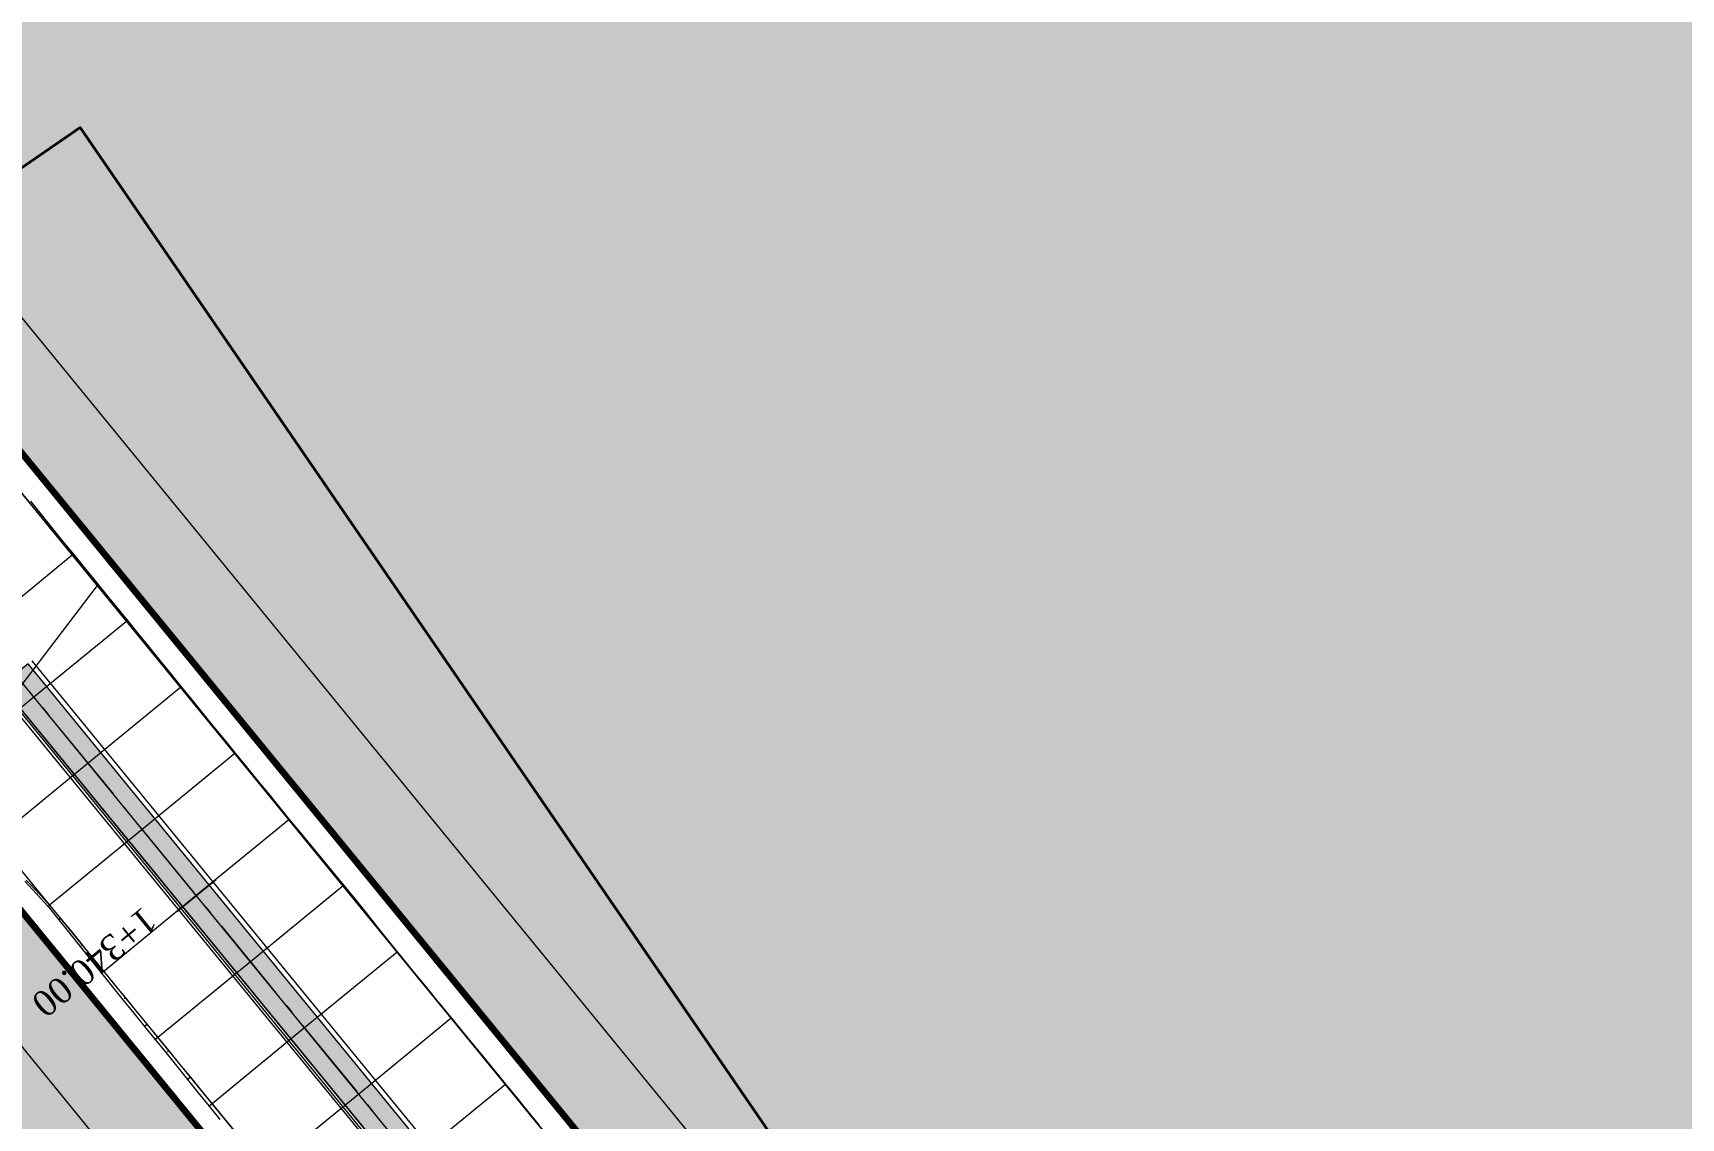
# Model space of a CAD drawing. Header units: metres. Extents: x 478603 to 489313, y 4282657 to 4289463.
# Drawn here: x 479504.9 to 479601.3, y 4287089.4 to 4287152.9 of the extents above; entities that cross this region are included whole.
import ezdxf

# ---------------------------------------------------------------- set-up
doc = ezdxf.new("R2010")
doc.units = ezdxf.units.M
for name, color, linetype, lineweight in [('ADAKENARI', 18, 'Continuous', 0), ('EKS_2', 5, 'Continuous', 0), ('EKSENLER', 3, 'Continuous', 0), ('HAT_ENERJI_NAKIL_HAT', 18, 'Continuous', 0), ('HDO_2', 30, 'Continuous', 0), ('KALDIRIM', 11, 'Continuous', 0), ('KDA_2', 150, 'Continuous', 20), ('KDO_2', 150, 'Continuous', 20), ('KYO_2', 1, 'Continuous', 20), ('P_ALAN', 143, 'Continuous', 0), ('P_U_KNL', 143, 'Continuous', 0), ('PARSEL_ALAN', 254, 'Continuous', 0), ('PARSEL_SERA_ALAN', 9, 'Continuous', 40), ('PL_ALİNMAN', 1, 'Continuous', 0), ('PL_ENKESIT', 1, 'Continuous', 0), ('PL_KM', 4, 'Continuous', 0), ('PL_KMYAZI', 30, 'Continuous', 0), ('RAKORDMAN', 3, 'Continuous', 0), ('SEV_KYO_HDO', 3, 'Continuous', 0), ('SEV_YKA_KDA', 3, 'Continuous', 0), ('SEV_YKO_KDO', 3, 'Continuous', 0), ('SNR_YAPIYAK', 18, 'Continuous', 0), ('YKA_2', 33, 'Continuous', 0), ('YKO_2', 33, 'Continuous', 0)]:
    doc.layers.add(name, color=color, linetype=linetype, lineweight=lineweight)
doc.styles.get("Standard").update_dxf_attribs({"font": 'times.ttf'})

msp = doc.modelspace()

# ---------------------------------------------------------------- hatches: boundary and pattern name
at = {"layer": 'P_ALAN'}
msp.add_hatch(color=256, dxfattribs=at).paths.add_polyline_path([(479676.002, 4286903.553), (479677.549, 4286904.82), (479504.608, 4287115.988), (479503.061, 4287114.721)])
msp.add_hatch(color=256, dxfattribs=at).paths.add_polyline_path([(479676.002, 4286903.553), (479677.549, 4286904.82), (479504.608, 4287115.988), (479503.061, 4287114.721)])
at = {"layer": 'PARSEL_ALAN'}
for points in [[(479643.933, 4287398.761), (479817.893, 4287145.197), (479734.475, 4287003.693), (479687.036, 4286923.221), (479673.047, 4286922.158), (479430.429, 4287218.472), (479426.934, 4287224.913), (479426.05, 4287231.313), (479427.413, 4287242.551), (479428.4, 4287247.276), (479432.514, 4287253.457)], [(479592.622, 4286750.316), (479589.102, 4286749.769), (479566.59, 4286772.315), (479454.724, 4286902.59), (479447.565, 4286913.688), (479444.079, 4286921.745), (479442.798, 4286925.946), (479441.19, 4286934.6), (479436.135, 4286978.831), (479435.986, 4286982.18), (479498.192, 4287101.622), (479503.669, 4287102.188), (479660.515, 4286910.63), (479663.102, 4286885.213)]]:
    msp.add_hatch(color=256, dxfattribs=at).paths.add_polyline_path(points)
at = {"layer": 'PARSEL_SERA_ALAN'}
msp.add_hatch(color=256, dxfattribs=at).paths.add_polyline_path([(479636.228, 4287387.156), (479642.757, 4287391.636), (479809.646, 4287148.381), (479801.73, 4287142.95), (479804.558, 4287138.827), (479796.642, 4287133.396), (479799.471, 4287129.273), (479791.555, 4287123.842), (479794.383, 4287119.719), (479786.467, 4287114.288), (479789.296, 4287110.165), (479781.38, 4287104.734), (479784.208, 4287100.611), (479776.292, 4287095.18), (479779.121, 4287091.057), (479771.205, 4287085.626), (479774.033, 4287081.503), (479758.201, 4287070.641), (479761.03, 4287066.518), (479753.114, 4287061.087), (479755.942, 4287056.964), (479748.026, 4287051.533), (479750.855, 4287047.41), (479742.939, 4287041.979), (479745.767, 4287037.857), (479737.851, 4287032.426), (479740.68, 4287028.303), (479732.764, 4287022.872), (479735.592, 4287018.749), (479727.676, 4287013.318), (479730.505, 4287009.195), (479722.589, 4287003.764), (479725.417, 4286999.641), (479717.501, 4286994.21), (479720.33, 4286990.087), (479704.498, 4286979.225), (479707.326, 4286975.102), (479699.41, 4286969.671), (479702.239, 4286965.548), (479694.323, 4286960.117), (479697.151, 4286955.994), (479689.235, 4286950.563), (479692.064, 4286946.44), (479684.148, 4286941.009), (479686.976, 4286936.886), (479679.06, 4286931.455), (479650.774, 4286972.685), (479642.858, 4286967.254), (479577.8, 4287062.083), (479569.884, 4287056.652), (479507.654, 4287147.357), (479499.738, 4287141.926), (479434.68, 4287236.755), (479442.596, 4287242.186), (479436.939, 4287250.431)])

# ---------------------------------------------------------------- linework, layer by layer
at = {"layer": 'ADAKENARI', "lineweight": 200}
for p, q in [((479673.047, 4286922.158), (479430.429, 4287218.472)), ((479503.669, 4287102.188), (479660.515, 4286910.63))]:
    msp.add_line(p, q, dxfattribs=at)
at = {"layer": 'EKS_2'}
for p in [(479504.947, 4287114.044, 920.471), (479508.115, 4287110.175, 920.409), (479511.283, 4287106.306, 920.346), (479514.45, 4287102.438, 920.284), (479517.618, 4287098.569, 920.221), (479520.785, 4287094.701, 920.159), (479523.953, 4287090.832, 920.132)]:
    msp.add_point(p, dxfattribs=at)
at = {"layer": 'EKSENLER'}
msp.add_line((479665.104, 4286918.442), (479416.137, 4287222.509), dxfattribs=at)
at = {"layer": 'HAT_ENERJI_NAKIL_HAT'}
msp.add_line((479620.765, 4286970.532), (479476.111, 4287147.505), dxfattribs=at)
at = {"layer": 'HDO_2'}
msp.add_polyline3d([(479504.67, 4287125.448, 920.394), (479505.303, 4287124.675, 920.381), (479505.937, 4287123.901, 920.369), (479506.57, 4287123.127, 920.357), (479507.204, 4287122.353, 920.344), (479507.837, 4287121.58, 920.331), (479508.471, 4287120.806, 920.319), (479509.104, 4287120.032, 920.307), (479509.738, 4287119.258, 920.294), (479510.371, 4287118.485, 920.281), (479511.005, 4287117.711, 920.269), (479511.638, 4287116.937, 920.256), (479512.272, 4287116.163, 920.244), (479512.905, 4287115.39, 920.231), (479513.539, 4287114.616, 920.219), (479514.172, 4287113.842, 920.206), (479514.806, 4287113.069, 920.194), (479515.439, 4287112.295, 920.181), (479516.073, 4287111.521, 920.169), (479516.706, 4287110.747, 920.156), (479517.34, 4287109.974, 920.144), (479517.973, 4287109.2, 920.131), (479518.607, 4287108.426, 920.119), (479519.241, 4287107.652, 920.106), (479519.874, 4287106.879, 920.094), (479520.508, 4287106.105, 920.081), (479521.141, 4287105.331, 920.069), (479521.775, 4287104.558, 920.056), (479522.408, 4287103.784, 920.044), (479523.042, 4287103.01, 920.031), (479523.675, 4287102.236, 920.019), (479524.309, 4287101.463, 920.006), (479524.942, 4287100.689, 919.994), (479525.576, 4287099.915, 919.981), (479526.209, 4287099.141, 919.969), (479526.291, 4287099.041, 919.976)], dxfattribs=at)
for p in [(479507.204, 4287122.353, 920.344), (479510.371, 4287118.485, 920.281), (479513.539, 4287114.616, 920.219), (479516.706, 4287110.747, 920.156), (479519.874, 4287106.879, 920.094), (479523.042, 4287103.01, 920.031), (479526.209, 4287099.141, 919.969)]:
    msp.add_point(p, dxfattribs=at)
at = {"layer": 'KALDIRIM'}
for p, q in [((479670.52, 4286922.876), (479428.912, 4287217.957)), ((479503.777, 4287104.424), (479658.893, 4286914.978))]:
    msp.add_line(p, q, dxfattribs=at)
at = {"layer": 'KDA_2'}
msp.add_polyline3d([(479504.426, 4287103.277, 918.196), (479505.11, 4287102.545, 918.031), (479505.776, 4287101.798, 917.866), (479506.414, 4287101.027, 917.648), (479507.039, 4287100.247, 917.43), (479507.661, 4287099.463, 917.212), (479508.281, 4287098.679, 916.994), (479508.904, 4287097.897, 916.776), (479509.531, 4287097.117, 916.662), (479510.161, 4287096.341, 916.548), (479510.791, 4287095.564, 916.434), (479511.422, 4287094.788, 916.319), (479512.052, 4287094.012, 916.205), (479512.681, 4287093.234, 916.062), (479513.309, 4287092.456, 915.92), (479513.937, 4287091.678, 915.777), (479514.566, 4287090.9, 915.635), (479515.194, 4287090.123, 915.492), (479515.823, 4287089.345, 915.436)], dxfattribs=at)
for p in [(479505.776, 4287101.798, 917.866), (479508.904, 4287097.897, 916.776), (479512.052, 4287094.012, 916.205), (479515.194, 4287090.123, 915.492)]:
    msp.add_point(p, dxfattribs=at)
at = {"layer": 'KDO_2'}
msp.add_polyline3d([(479528.58, 4287096.231, 919.999), (479528.682, 4287096.106, 919.906), (479528.79, 4287095.975, 919.809), (479528.915, 4287095.825, 919.697), (479529.083, 4287095.62, 919.546), (479529.372, 4287095.269, 919.285), (479529.883, 4287094.646, 919.138), (479530.514, 4287093.877, 918.957), (479531.187, 4287093.057, 918.764), (479531.87, 4287092.224, 918.568), (479532.543, 4287091.403, 918.374), (479533.193, 4287090.611, 918.319), (479533.827, 4287089.836, 918.266), (479534.456, 4287089.069, 918.212)], dxfattribs=at)
for p in [(479529.372, 4287095.269, 919.285), (479532.543, 4287091.403, 918.374)]:
    msp.add_point(p, dxfattribs=at)
at = {"layer": 'KYO_2'}
msp.add_polyline3d([(479504.744, 4287125.509, 921.361), (479505.373, 4287124.731, 921.295), (479506.002, 4287123.954, 921.228), (479506.631, 4287123.177, 921.162), (479507.262, 4287122.401, 921.095), (479507.893, 4287121.626, 921.065), (479508.526, 4287120.851, 921.034), (479509.158, 4287120.076, 921.004), (479509.791, 4287119.302, 920.973), (479510.422, 4287118.527, 920.943), (479511.053, 4287117.75, 920.882), (479511.683, 4287116.973, 920.822), (479512.312, 4287116.196, 920.761), (479512.942, 4287115.419, 920.7), (479513.571, 4287114.643, 920.64), (479514.202, 4287113.866, 920.595), (479514.833, 4287113.091, 920.55), (479515.464, 4287112.315, 920.505), (479516.095, 4287111.539, 920.46), (479516.726, 4287110.764, 920.415), (479517.359, 4287109.989, 920.395), (479517.992, 4287109.214, 920.376), (479518.625, 4287108.439, 920.357), (479519.258, 4287107.665, 920.338), (479519.891, 4287106.893, 920.318), (479520.526, 4287106.123, 920.339), (479521.161, 4287105.355, 920.359), (479521.797, 4287104.586, 920.38), (479522.433, 4287103.814, 920.401), (479523.072, 4287103.035, 920.422), (479523.715, 4287102.242, 920.33), (479524.358, 4287101.443, 920.239), (479524.997, 4287100.648, 920.148), (479525.623, 4287099.87, 920.059), (479526.21, 4287099.142, 919.975), (479526.725, 4287098.506, 919.98), (479527.203, 4287097.919, 919.985), (479527.666, 4287097.351, 919.99), (479528.123, 4287096.79, 919.994), (479528.58, 4287096.231, 919.999)], dxfattribs=at)
for p in [(479507.262, 4287122.401, 921.095), (479510.422, 4287118.527, 920.943), (479513.571, 4287114.643, 920.64), (479516.726, 4287110.764, 920.415), (479519.891, 4287106.893, 920.318), (479523.072, 4287103.035, 920.422), (479526.21, 4287099.142, 919.975)]:
    msp.add_point(p, dxfattribs=at)
at = {"layer": 'P_ALAN'}
msp.add_polyline3d([(479676.002, 4286903.553, 0), (479677.549, 4286904.82, 0), (479504.608, 4287115.988, 0), (479503.061, 4287114.721, 0), (479676.002, 4286903.553, 0)], close=True, dxfattribs=at)
msp.add_polyline3d([(479676.002, 4286903.553, 0), (479677.549, 4286904.82, 0), (479504.608, 4287115.988, 0), (479503.061, 4287114.721, 0), (479676.002, 4286903.553, 0)], close=True, dxfattribs=at)
msp.add_polyline3d([(479676.002, 4286903.553, 0), (479677.549, 4286904.82, 0), (479504.608, 4287115.988, 0), (479503.061, 4287114.721, 0), (479676.002, 4286903.553, 0)], close=True, dxfattribs=at)
msp.add_polyline3d([(479676.002, 4286903.553, 0), (479677.549, 4286904.82, 0), (479504.608, 4287115.988, 0), (479503.061, 4287114.721, 0), (479676.002, 4286903.553, 0)], close=True, dxfattribs=at)
at = {"layer": 'P_U_KNL'}
for points in [[(479677.549, 4286904.82, 0), (479504.608, 4287115.988, 0)], [(479677.781, 4286905.011, 0), (479504.841, 4287116.178, 0)], [(479675.77, 4286903.363, 0), (479502.829, 4287114.531, 0)], [(479676.002, 4286903.553, 0), (479503.061, 4287114.721, 0)]]:
    msp.add_polyline3d(points, dxfattribs=at)
at = {"layer": 'PARSEL_ALAN'}
for points in [[(479643.933, 4287398.761, 927.06), (479817.893, 4287145.197, 932.321), (479734.475, 4287003.693, 930.586), (479687.036, 4286923.221, 931.899), (479673.047, 4286922.158, 931.524), (479430.429, 4287218.472, 921.012), (479426.934, 4287224.913, 920.711), (479426.05, 4287231.313, 920.456), (479427.413, 4287242.551, 919.643), (479428.4, 4287247.276, 919.202), (479432.514, 4287253.457, 918.591), (479643.933, 4287398.761, 927.06)], [(479643.933, 4287398.761, 0), (479817.893, 4287145.197, 0), (479734.475, 4287003.693, 0), (479687.036, 4286923.221, 0), (479673.047, 4286922.158, 0), (479430.429, 4287218.472, 0), (479426.934, 4287224.913, 0), (479426.05, 4287231.313, 0), (479427.413, 4287242.551, 0), (479428.4, 4287247.276, 0), (479432.514, 4287253.457, 0), (479643.933, 4287398.761, 0)], [(479592.622, 4286750.316, 934.496), (479589.102, 4286749.769, 934.2), (479566.59, 4286772.315, 931.194), (479454.724, 4286902.59, 926.344), (479447.565, 4286913.688, 925.593), (479444.079, 4286921.745, 925.17), (479442.798, 4286925.946, 924.923), (479441.19, 4286934.6, 924.694), (479436.135, 4286978.831, 924.104), (479435.986, 4286982.18, 924.175), (479498.192, 4287101.622, 916.728), (479503.669, 4287102.188, 917.707), (479660.515, 4286910.63, 931.541), (479663.102, 4286885.213, 932.593), (479592.622, 4286750.316, 934.496)], [(479592.622, 4286750.316, 0), (479589.102, 4286749.769, 0), (479566.59, 4286772.315, 0), (479454.724, 4286902.59, 0), (479447.565, 4286913.688, 0), (479444.079, 4286921.745, 0), (479442.798, 4286925.946, 0), (479441.19, 4286934.6, 0), (479436.135, 4286978.831, 0), (479435.986, 4286982.18, 0), (479498.192, 4287101.622, 0), (479503.669, 4287102.188, 0), (479660.515, 4286910.63, 0), (479663.102, 4286885.213, 0), (479592.622, 4286750.316, 0)]]:
    msp.add_polyline3d(points, close=True, dxfattribs=at)
at = {"layer": 'PARSEL_SERA_ALAN'}
msp.add_polyline3d([(479642.858, 4286967.254, 0), (479577.8, 4287062.083, 0), (479569.884, 4287056.652, 0), (479507.654, 4287147.357, 0), (479499.738, 4287141.926, 0), (479434.68, 4287236.755, 0), (479442.596, 4287242.186, 0), (479436.939, 4287250.431, 0), (479636.228, 4287387.156, 0)], dxfattribs=at)
msp.add_polyline3d([(479642.858, 4286967.254, 0), (479577.8, 4287062.083, 0), (479569.884, 4287056.652, 0), (479507.654, 4287147.357, 0), (479499.738, 4287141.926, 0), (479434.68, 4287236.755, 0), (479442.596, 4287242.186, 0), (479436.939, 4287250.431, 0), (479636.228, 4287387.156, 0)], dxfattribs=at)
at = {"layer": 'PL_ALİNMAN'}
for p, q in [((479505.463, 4287113.414), (479505.78, 4287113.027)), ((479506.413, 4287112.253), (479509.581, 4287108.385)), ((479510.214, 4287107.611), (479510.531, 4287107.224)), ((479511.165, 4287106.45), (479514.332, 4287102.582)), ((479514.966, 4287101.808), (479515.283, 4287101.421)), ((479515.916, 4287100.647), (479519.084, 4287096.779)), ((479519.717, 4287096.005), (479520.034, 4287095.618)), ((479520.668, 4287094.844), (479523.835, 4287090.976)), ((479524.469, 4287090.202), (479524.785, 4287089.815))]:
    msp.add_line(p, q, dxfattribs=at)
at = {"layer": 'PL_ENKESIT'}
for points in [[(479507.262, 4287122.401, 921.095), (479507.204, 4287122.353, 920.344), (479507.196, 4287122.347, 920.394), (479501.78, 4287117.912, 920.534), (479492.298, 4287110.148, 920.289), (479492.217, 4287110.083, 918.211)], [(479510.422, 4287118.527, 920.943), (479510.371, 4287118.485, 920.281), (479510.364, 4287118.478, 920.331), (479504.947, 4287114.044, 920.471), (479496.005, 4287106.722, 920.24), (479495.928, 4287106.659, 918.267)], [(479513.571, 4287114.643, 920.64), (479513.539, 4287114.616, 920.219), (479513.531, 4287114.61, 920.269), (479508.115, 4287110.175, 920.409), (479502.13, 4287105.275, 920.254), (479502.07, 4287105.225, 918.701)], [(479516.726, 4287110.764, 920.415), (479516.706, 4287110.747, 920.156), (479516.699, 4287110.741, 920.206), (479511.283, 4287106.306, 920.346), (479505.867, 4287101.872, 920.206), (479505.776, 4287101.798, 917.866)], [(479519.891, 4287106.893, 920.318), (479519.874, 4287106.879, 920.094), (479519.866, 4287106.872, 920.144), (479514.45, 4287102.438, 920.284), (479509.034, 4287098.003, 920.144), (479508.904, 4287097.897, 916.776)], [(479523.072, 4287103.035, 920.422), (479523.042, 4287103.01, 920.031), (479523.034, 4287103.004, 920.081), (479517.618, 4287098.569, 920.221), (479512.202, 4287094.135, 920.081), (479512.052, 4287094.012, 916.205)], [(479526.21, 4287099.142, 919.975), (479526.209, 4287099.141, 919.969), (479526.201, 4287099.135, 920.019), (479520.785, 4287094.701, 920.159), (479515.369, 4287090.266, 920.019), (479515.194, 4287090.123, 915.492)], [(479529.372, 4287095.269, 919.285), (479529.369, 4287095.267, 919.992), (479523.953, 4287090.832, 920.132), (479518.537, 4287086.397, 919.992), (479518.352, 4287086.246, 915.21)], [(479532.543, 4287091.403, 918.374), (479532.537, 4287091.398, 920.027), (479527.121, 4287086.963, 920.167), (479521.704, 4287082.529, 920.027), (479521.585, 4287082.431, 916.948)]]:
    msp.add_polyline3d(points, dxfattribs=at)
at = {"layer": 'PL_KM'}
msp.add_line((479513.29, 4287101.488), (479515.611, 4287103.388), dxfattribs=at)
at = {"layer": 'RAKORDMAN'}
for p, q in [((479428.912, 4287217.957, 800.112), (479510.059, 4287118.85, 918.546)), ((479508.649, 4287120.572, 920.34), (479497.057, 4287105.365, 919.6)), ((479510.059, 4287118.85, 918.546), (479612.588, 4286993.629, 487.777)), ((479503.777, 4287104.424, 917.95), (479536.397, 4287064.584, 919.367))]:
    msp.add_line(p, q, dxfattribs=at)
msp.add_point((479510.059, 4287118.85, 918.546), dxfattribs=at)
at = {"layer": 'SEV_KYO_HDO'}
for p, q in [((479506.002, 4287123.954, 921.228), (479505.969, 4287123.927, 920.799)), ((479507.262, 4287122.401, 921.095), (479507.204, 4287122.353, 920.344)), ((479508.526, 4287120.851, 921.034), (479508.498, 4287120.828, 920.677)), ((479509.791, 4287119.302, 920.973), (479509.738, 4287119.258, 920.294)), ((479511.053, 4287117.75, 920.882), (479511.029, 4287117.731, 920.576)), ((479512.312, 4287116.196, 920.761), (479512.272, 4287116.163, 920.244)), ((479513.571, 4287114.643, 920.64), (479513.555, 4287114.629, 920.429)), ((479514.833, 4287113.091, 920.55), (479514.806, 4287113.069, 920.194)), ((479516.095, 4287111.539, 920.46), (479516.084, 4287111.53, 920.314)), ((479517.359, 4287109.989, 920.395), (479517.34, 4287109.974, 920.144)), ((479518.624, 4287108.44, 920.357), (479518.615, 4287108.433, 920.238)), ((479519.891, 4287106.893, 920.318), (479519.874, 4287106.879, 920.094)), ((479521.165, 4287105.351, 920.36), (479521.153, 4287105.341, 920.214)), ((479522.438, 4287103.808, 920.401), (479522.408, 4287103.784, 920.044)), ((479523.701, 4287102.258, 920.332), (479523.688, 4287102.247, 920.176)), ((479524.956, 4287100.7, 920.154), (479524.942, 4287100.689, 919.994)), ((479526.21, 4287099.142, 919.975), (479526.209, 4287099.142, 919.972))]:
    msp.add_line(p, q, dxfattribs=at)
at = {"layer": 'SEV_YKA_KDA'}
for p, q in [((479505.193, 4287102.613, 920.216), (479505.152, 4287102.579, 919.123)), ((479506.512, 4287101.108, 920.194), (479506.414, 4287101.027, 917.648)), ((479507.776, 4287099.558, 920.169), (479507.718, 4287099.511, 918.691)), ((479509.034, 4287098.003, 920.144), (479508.904, 4287097.897, 916.776)), ((479510.3, 4287096.454, 920.119), (479510.23, 4287096.397, 918.333)), ((479511.568, 4287094.908, 920.094), (479511.422, 4287094.788, 916.319)), ((479512.835, 4287093.361, 920.069), (479512.758, 4287093.298, 918.066)), ((479514.102, 4287091.813, 920.044), (479513.937, 4287091.678, 915.777)), ((479515.369, 4287090.266, 920.019), (479515.282, 4287090.194, 917.756))]:
    msp.add_line(p, q, dxfattribs=at)
at = {"layer": 'SEV_YKO_KDO'}
for p, q in [((479528.736, 4287096.04, 919.997), (479528.736, 4287096.041, 919.927)), ((479530.003, 4287094.493, 919.999), (479530.006, 4287094.496, 919.103)), ((479531.27, 4287092.945, 920.013), (479531.272, 4287092.947, 919.376)), ((479532.537, 4287091.398, 920.027), (479532.543, 4287091.403, 918.374)), ((479533.804, 4287089.85, 920.066), (479533.807, 4287089.853, 919.167))]:
    msp.add_line(p, q, dxfattribs=at)
at = {"layer": 'SNR_YAPIYAK'}
for p, q in [((479434.598, 4287221.273, 912.337), (479675.266, 4286927.341, 912.337)), ((479501.505, 4287096.938, 931.894), (479655.693, 4286908.626, 931.894))]:
    msp.add_line(p, q, dxfattribs=at)
at = {"layer": 'YKA_2'}
msp.add_polyline3d([(479504.502, 4287103.339, 920.225), (479505.193, 4287102.613, 920.216), (479505.867, 4287101.872, 920.206), (479506.512, 4287101.108, 920.194), (479507.146, 4287100.335, 920.181), (479507.776, 4287099.558, 920.169), (479508.405, 4287098.78, 920.156), (479509.034, 4287098.003, 920.144), (479509.666, 4287097.228, 920.131), (479510.3, 4287096.454, 920.119), (479510.934, 4287095.681, 920.106), (479511.568, 4287094.908, 920.094), (479512.202, 4287094.135, 920.081), (479512.835, 4287093.361, 920.069), (479513.469, 4287092.587, 920.056), (479514.102, 4287091.813, 920.044), (479514.736, 4287091.04, 920.031), (479515.369, 4287090.266, 920.019), (479516.003, 4287089.492, 920.014), (479516.636, 4287088.719, 920.008)], dxfattribs=at)
for p in [(479505.867, 4287101.872, 920.206), (479509.034, 4287098.003, 920.144), (479512.202, 4287094.135, 920.081), (479515.369, 4287090.266, 920.019)]:
    msp.add_point(p, dxfattribs=at)
at = {"layer": 'YKO_2'}
msp.add_polyline3d([(479504.662, 4287125.442, 920.444), (479505.295, 4287124.668, 920.432), (479505.929, 4287123.894, 920.419), (479506.562, 4287123.121, 920.406), (479507.196, 4287122.347, 920.394), (479507.829, 4287121.573, 920.381), (479508.463, 4287120.8, 920.369), (479509.096, 4287120.026, 920.357), (479509.73, 4287119.252, 920.344), (479510.364, 4287118.478, 920.331), (479510.997, 4287117.705, 920.319), (479511.631, 4287116.931, 920.306), (479512.264, 4287116.157, 920.294), (479512.898, 4287115.383, 920.281), (479513.531, 4287114.61, 920.269), (479514.165, 4287113.836, 920.256), (479514.798, 4287113.062, 920.244), (479515.432, 4287112.289, 920.231), (479516.065, 4287111.515, 920.219), (479516.699, 4287110.741, 920.206), (479517.332, 4287109.967, 920.194), (479517.966, 4287109.193, 920.181), (479518.6, 4287108.419, 920.169), (479519.233, 4287107.646, 920.156), (479519.866, 4287106.872, 920.144), (479520.499, 4287106.1, 920.131), (479521.131, 4287105.328, 920.119), (479521.764, 4287104.555, 920.106), (479522.397, 4287103.781, 920.094), (479523.034, 4287103.004, 920.081), (479523.676, 4287102.22, 920.069), (479524.32, 4287101.433, 920.056), (479524.962, 4287100.649, 920.043), (479525.594, 4287099.877, 920.031), (479526.201, 4287099.135, 920.019), (479526.76, 4287098.453, 920.014), (479527.288, 4287097.808, 920.01), (479527.791, 4287097.194, 920.005), (479528.246, 4287096.638, 920.001), (479528.58, 4287096.231, 919.999), (479528.691, 4287096.095, 919.999), (479528.683, 4287096.104, 919.999), (479528.637, 4287096.16, 919.999), (479528.591, 4287096.217, 919.999), (479528.58, 4287096.231, 919.999), (479528.64, 4287096.157, 919.998), (479528.746, 4287096.027, 919.997), (479528.883, 4287095.86, 919.996), (479529.068, 4287095.635, 919.994), (479529.369, 4287095.267, 919.992), (479529.885, 4287094.637, 919.997), (479530.515, 4287093.867, 920.005), (479531.185, 4287093.048, 920.012), (479531.866, 4287092.217, 920.02), (479532.537, 4287091.398, 920.027), (479533.185, 4287090.606, 920.047), (479533.819, 4287089.832, 920.067), (479534.448, 4287089.064, 920.086)], dxfattribs=at)
for p in [(479507.196, 4287122.347, 920.394), (479510.364, 4287118.478, 920.331), (479513.531, 4287114.61, 920.269), (479516.699, 4287110.741, 920.206), (479519.866, 4287106.872, 920.144), (479523.034, 4287103.004, 920.081), (479526.201, 4287099.135, 920.019), (479529.369, 4287095.267, 919.992), (479532.537, 4287091.398, 920.027)]:
    msp.add_point(p, dxfattribs=at)

# ---------------------------------------------------------------- texts
at = {"layer": 'PL_KMYAZI'}
msp.add_text('1+340.00', height=1.5, rotation=219.3102, dxfattribs=at).set_placement((479511.372, 4287101.856))

doc.saveas('drawing.dxf')
